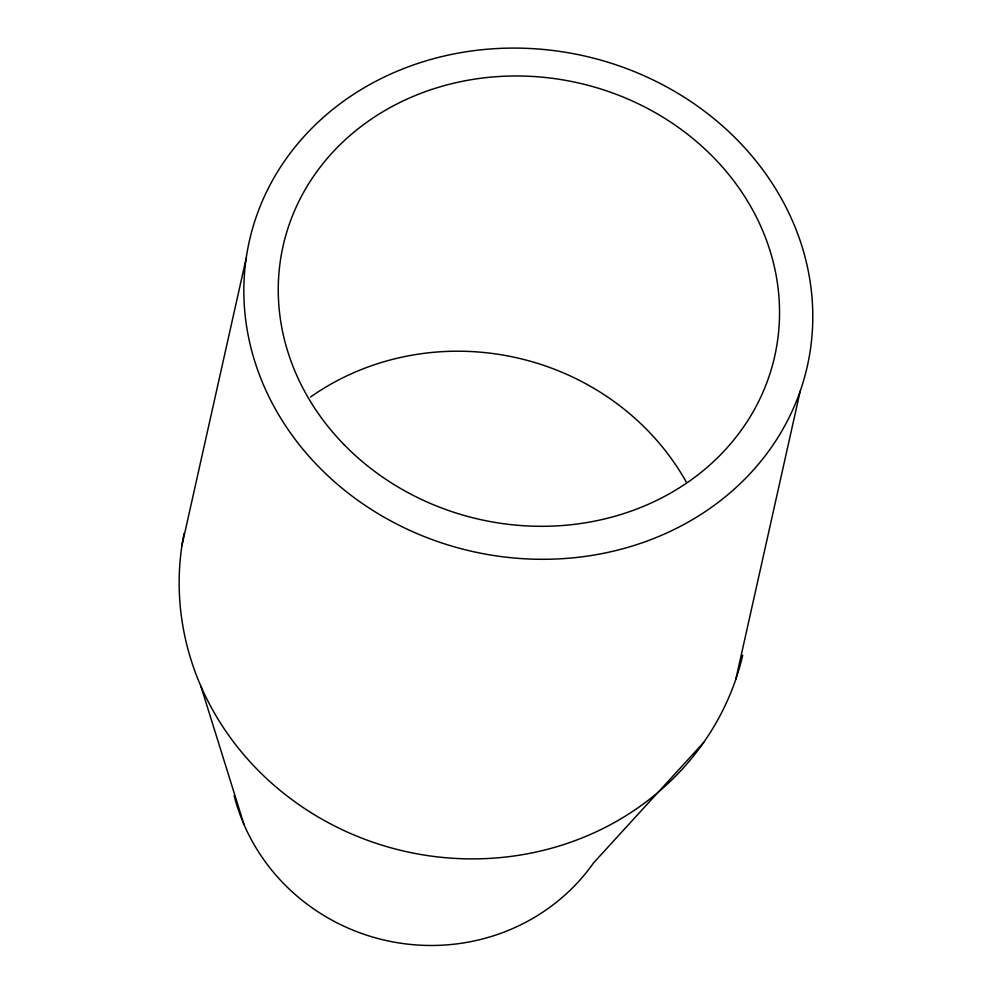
<?xml version="1.0" encoding="UTF-8"?>
<svg xmlns="http://www.w3.org/2000/svg" width="994" height="994" viewBox="0 0 994 994"><rect width="100%" height="100%" fill="white"/><g stroke="black" fill="none" stroke-linecap="round" stroke-linejoin="round"><path stroke-width="1.49" d="M181.89 545.781L246.201 258.179M735.846 679.188L800.207 391.114A285.912 253.992 12.6 0 0 464.844 51.974A285.912 253.992 12.6 0 0 319.919 468.012A285.912 253.992 12.6 0 0 800.207 391.114M703.69 742.431L593.654 862.792A200.018 192.65 12.6 0 1 393.214 941.964A200.018 192.65 12.6 0 1 234.162 795.734M200.9 686.233L244.002 824.573M742.729 655.22A285.937 267.585 12.6 0 1 407.503 851.908A285.937 267.585 12.6 0 1 184.027 533.542M310.588 397.004A251.942 235.715 12.6 0 1 686.643 482.686M344.346 444.927A251.917 223.749 12.6 0 0 768.051 379.31A251.917 223.749 12.6 0 0 474.287 79.185A251.917 223.749 12.6 0 0 344.346 444.927"/></g></svg>
